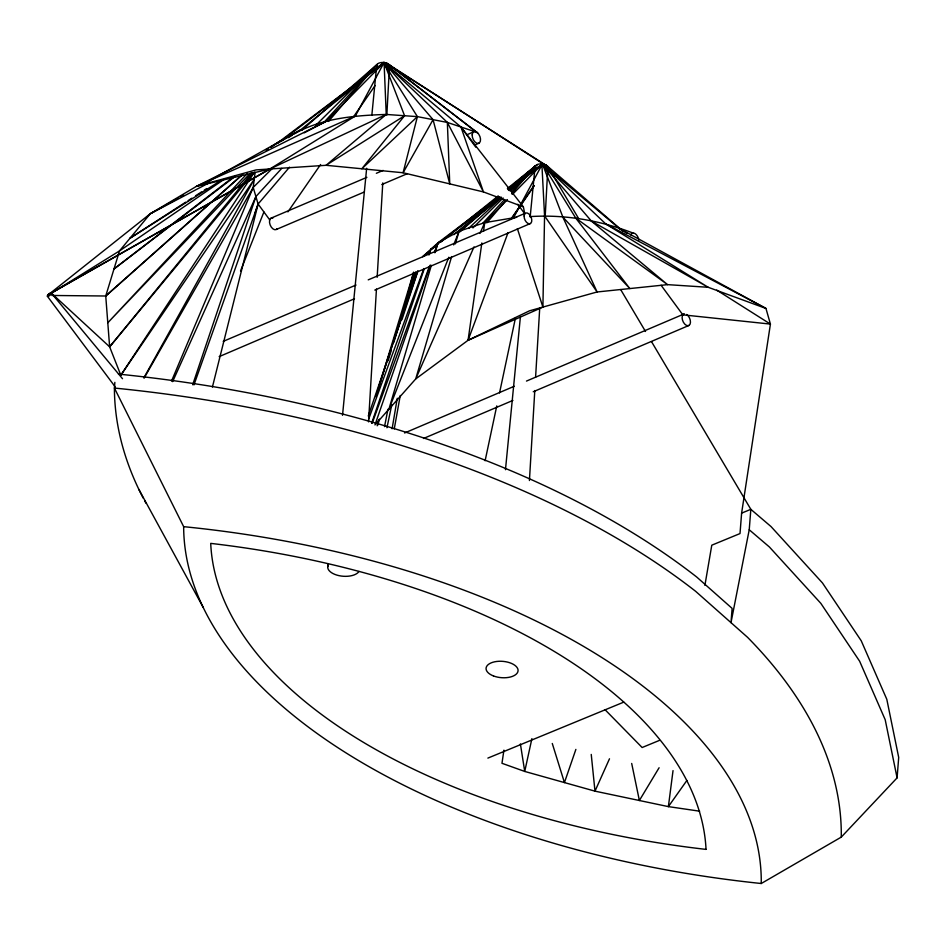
<?xml version="1.0" encoding="UTF-8"?>
<svg xmlns="http://www.w3.org/2000/svg" width="946" height="946" viewBox="0 0 946 946"><rect width="100%" height="100%" fill="white"/><g stroke="black" fill="none" stroke-linecap="round" stroke-linejoin="round"><path stroke-width="1.42" d="M375.893 423.903L415.708 378.944L468.069 340.276L542.909 307.083L544.565 215.889L541.869 163.965A6.539 3.335 4.5 0 0 537.174 164.569L511.538 191.908M368.526 421.857L376.449 289.098M377.158 277.296L382.787 182.897M386.843 115.045L389.527 65.179M529.429 480.521L534.797 390.544M535.59 377.265L539.728 307.935M545.192 216.492L547.876 166.614M114.856 382.35L114.407 388.049A799.311 408.081 4.5 0 0 143.248 498.152M508.404 189.649L542.425 163.965L619.299 228.447L765.953 308.443L770.422 324.088L741.617 513.134L740.009 533.568L711.782 545.192L704.9 585.385M118.463 374.096A791.92 404.309 4.5 0 1 696.753 577.06L732.121 608.396L730.998 622.657L749.232 529.76L750.84 509.338L651.522 341.648M841.266 837.115A791.92 404.309 4.5 0 0 747.529 637.297L695.629 591.309A791.92 404.309 4.5 0 0 114.407 388.049L183.654 526.662A635.168 324.277 4.5 0 0 761.246 883.505L841.266 837.115L897.092 777.872L898.7 757.439L886.804 699.295L861.25 640.82L822.452 582.937L771.002 526.544L750.84 509.338L741.617 513.134M327.73 566.784L328.014 563.84M342.523 415.318L366.658 168.258M371.837 115.317L376.721 65.321M505.471 469.701L520.406 316.756M530.186 216.764L535.069 166.756M171.498 381.132L253.209 187.426L255.124 172.302M413.284 275.144L413.639 272.342L378.625 387.742M673.032 770.612L668.384 806.619L699.614 811.183M508.392 189.98L542.425 163.965L605.7 223.871L765.953 308.443L708.187 287.288L667.569 284.64L597.103 291.971L529.524 310.808L468.069 340.276L481.845 242.968M483.501 231.344L484.73 222.641L507.399 199.582M503.922 750.154L501.971 763.292L524.734 771.439L594.987 791.152L668.384 806.619L686.902 780.438M392.105 428.775L397.273 398.266M394.257 428.905L400.264 395.499M384.537 426.634L387.955 409.24M386.949 427.746L391.798 404.675M485.109 460.749L496.768 405.905M499.535 392.921L515.475 317.868M531.9 738.637L524.734 771.439L520.395 743.934M377.206 425.783L378.601 420.036M377.951 424.86L379.358 419.125M212.412 387.056L258.104 204.04L289.488 167.194M382.16 62.933A2.164 1.1 4.5 0 1 383.52 62.519L417.399 116.63L403.091 172.763L326.063 165.302L256.082 169.89L196.531 186.303L150.26 213.749L47.489 295.424A2.554 0.875 -38.5 0 0 49.369 295.731A2.554 0.875 -38.5 0 0 51.25 292.964L122.507 378.719M407.939 293.662L413.639 272.342M451.632 256.555L415.708 378.944L474.017 246.894M455.357 243.891L459.07 231.226L501.321 197.135M431.352 265.353L388.877 409.24L448.806 257.241M435.101 252.653L438.01 242.779L497.844 197.619M143.898 377.785L254.238 179.314L120.84 375.219L109.641 346.839L105.739 296.003L119.503 250.915L150.26 213.749L178.558 197.962M388.085 360.781L391.147 350.919M393.773 342.464L415.247 273.418M375.787 396.599L415.637 271.963M401.944 319.689L417.564 272.117M192.688 384.75L255.905 196.567L281.707 168.423M254.817 213.831L258.104 204.04L253.209 187.426L272.98 167.797M368.278 416.004L417.848 270.686M371.66 423.169L424.293 268.676M429.035 254.758L430.927 249.188L499.003 197.158M575.878 749.398L564.443 782.578L552.275 743.473M374.959 424.955L430.312 265.034M434.64 252.511L438.01 242.779L459.07 231.226L484.73 222.641L516.658 217.284M193.965 384.892L258.104 204.04L269.728 219.886M368.573 419.362L423.832 268.558M428.905 254.722L430.927 249.188M372.18 423.229L429.401 266.382M434.462 252.499L438.01 242.779L422.614 256.721L429.484 251.187M468.069 340.276L508.073 232.621M453.666 244.919L459.07 231.226M240.532 270.946L263.91 211.963M479.965 233.414L484.73 222.641M609.496 758.775L594.987 791.152L591.238 754.423M172.645 381.628L255.905 196.567M51.25 292.964A2.554 0.875 -38.5 0 0 47.773 294.998L269.941 168.979L355.365 115.991L384.076 62.531L388.037 63.867L477.765 133.043L389.019 64.635A2.164 1.1 4.5 0 0 387.517 64.186M513.713 217.438L542.425 163.965L547.687 166.33L622.846 231.096M277.332 143.142L384.076 62.531L433.067 119.669L403.091 172.763L483.453 191.92L523.375 206.867L524.782 213.808L517.781 204.289M144.182 377.974L253.209 187.426M659.102 767.738L639.378 800.505L631.692 763.457M120.84 375.219L254.486 172.137M511.419 218.396L533.982 185.546M287.903 211.88L320.599 164.509M353.296 117.127L375.089 85.542M511.632 218.573L534.277 185.771M280.796 141.474L384.076 62.531L404.569 115.731L361.833 168.766L417.399 116.63L447.352 122.436L474.561 131.565M223.847 179.527L119.503 250.915L51.439 293.201L109.641 346.839L252.085 172.633M109.641 346.839L253.422 173.165M328.499 121.419L377.016 64.482L301.774 130.264M486.847 222.854L505.874 200.528M511.573 193.835L535.365 165.917A6.539 3.335 4.5 0 0 535.211 167.643M323.402 122.945L377.016 64.482L315.633 125.44M482.744 223.303L504.585 199.488M247.213 173.532L107.797 322.775L250.371 173.142M304.21 132.854L326.382 121.194L384.076 62.531L460.962 127.001L523.375 206.867M512.543 194.356L542.425 163.965L591.416 221.104L667.569 284.64L575.747 218.077L542.425 163.965L509.315 190.69M472.941 227.915L503.106 197.951M510.391 190.714L535.365 165.917L508.806 189.141M468.589 228.376L500.895 198.152M509.516 190.099L535.365 165.917M277.639 143.165L300.722 129.791L384.076 62.531L447.352 122.436L483.453 191.92L460.962 127.001L475.814 147.209M51.853 295.471L105.739 296.003L242.755 174.253M105.739 296.003L241.147 175.802M460.123 231.711L499.949 196.874M417.399 116.63L386.228 114.442L326.063 165.302L404.569 115.731M453.891 234.655L498.909 196.768M507.907 189.188L537.174 164.569L507.387 188.526M431.778 249.342L435.219 246.575M440.942 241.975L498.223 195.893M233 177.292L113.993 268.971L235.27 176.275M271.171 147.15L279.661 141.344L271.005 146.937M185.664 202.184L130.016 238.215L220.974 180.438M188.148 200.587L191.849 198.187M195.562 195.787L201.746 191.778M204.218 190.181L206.689 188.573M266.062 150.142L268.534 148.546M288.258 137.702L292.007 135.325M294.49 133.741C322.054 118.096 355.081 115.447 386.228 114.442L384.076 62.531M47.773 294.998L269.941 168.979L386.228 114.442M181.124 196.531L183.701 195.089M206.843 182.176L300.722 129.791M150.26 213.749L210.272 182.211M269.941 168.979L196.531 186.303L326.382 121.194M196.531 186.303L355.365 115.991M219.141 356.642L354.49 298.759M374.793 290.079L530.434 223.516M270.958 218.183L366.894 177.328M376.354 173.295L383.118 170.422M466.886 134.746L473.65 131.861M276.386 229.44L364.222 192.038M381.782 184.553L407.454 173.626M475.022 144.856L479.078 143.13M223.209 341.364L356.039 285.03M368.231 279.862L524.096 213.749M404.569 432.984L514.281 386.264M526.473 381.072L683.58 314.167M423.536 438.471L512.933 400.406M533.248 391.75L689.007 325.424M487.876 758.101L623.792 702.121M659.457 740.387L642.145 747.517L605.144 709.807M529.878 216.622C564.88 214.304 600.225 220.43 632.909 233.012M591.416 221.104L708.187 287.288L605.7 223.871M619.299 228.447L626.796 233.189M716.725 290.103L770.422 324.088L682.846 314.841L661.088 285.254M389.338 64.896L547.947 166.934A2.164 1.1 4.5 0 1 547.226 167.631M749.232 529.76L769.394 546.977L820.844 603.371L859.642 661.242L885.196 719.717L897.092 777.872M542.425 163.965L562.905 217.178L629.835 288.565L575.747 218.077M47.418 296.299L115.176 386.819M544.565 215.889L597.103 291.971L562.905 217.178M578.538 218.42L547.687 166.33L389.598 65.487A2.164 1.1 4.5 0 1 389.244 65.995M620.671 289.559L645.503 331.478M138.849 489.378L203.071 607.166M517.367 228.636L542.909 307.083M433.067 119.669L449.752 183.879L447.352 122.436M548.089 167.809A6.539 3.335 4.5 0 1 547.072 169.405M686.619 314.474A6.267 3.689 66.9 0 1 690.095 324.088A6.267 3.689 66.9 0 1 683.355 322.172A6.267 3.689 66.9 0 1 684.49 313.859M183.654 526.662A629.291 321.285 4.5 0 1 761.246 883.505M630.757 235.01A6.267 3.689 66.9 0 1 635.038 233.615A6.267 3.689 66.9 0 1 638.822 240.107M277.119 228.766A6.267 3.689 66.9 0 1 270.154 224.959A6.267 3.689 66.9 0 1 272.921 217.994M389.752 66.374A6.539 3.335 4.5 0 1 389.456 67.213M376.875 66.196A6.539 3.335 4.5 0 1 383.52 62.519L385.199 62.767A2.164 1.1 4.5 0 1 386.145 63.808M358.995 571.431A16.047 8.195 4.5 0 1 338.905 575.629A16.047 8.195 4.5 0 1 328.451 564.715M540.875 164.166A2.164 1.1 4.5 0 1 541.869 163.965L543.536 164.214A2.164 1.1 4.5 0 1 544.435 164.959M385.661 63.157A2.164 1.1 4.5 0 1 388.179 64.718M388.368 64.115A2.164 1.1 4.5 0 1 388.274 65.227M385.448 63.477A2.164 1.1 4.5 0 1 387.612 63.654M389.314 66.161A2.164 1.1 4.5 0 1 389.149 68.065M145.932 503.166A799.311 408.081 4.5 0 1 144.572 500.659M545.298 165.621A2.164 1.1 4.5 0 1 547.356 166.082M543.335 165.065A2.164 1.1 4.5 0 1 545.948 165.101M546.705 165.562A2.164 1.1 4.5 0 1 546.954 166.141M542.649 165.006A2.164 1.1 4.5 0 1 545.381 164.758A2.164 1.1 4.5 0 1 546.528 166.165M547.143 167.442A2.164 1.1 4.5 0 1 548.656 168.494A2.164 1.1 4.5 0 1 547.498 169.511M493.469 675.941A16.047 8.195 4.5 0 0 518.065 670.797A16.047 8.195 4.5 0 0 494.675 661.798A16.047 8.195 4.5 0 0 493.469 675.941M472.184 134.852A6.267 3.689 66.9 0 0 478.156 143.425A6.267 3.689 66.9 0 0 478.735 134.214A6.267 3.689 66.9 0 0 472.184 134.852M706.035 849.39A559.263 285.526 4.5 0 0 210.721 543.382A557.501 284.628 4.5 0 0 706.035 849.39M524.108 215.925A5.747 3.382 66.9 0 0 529.594 223.8A5.747 3.382 66.9 0 0 530.127 215.333A5.747 3.382 66.9 0 0 524.108 215.925"/></g></svg>
